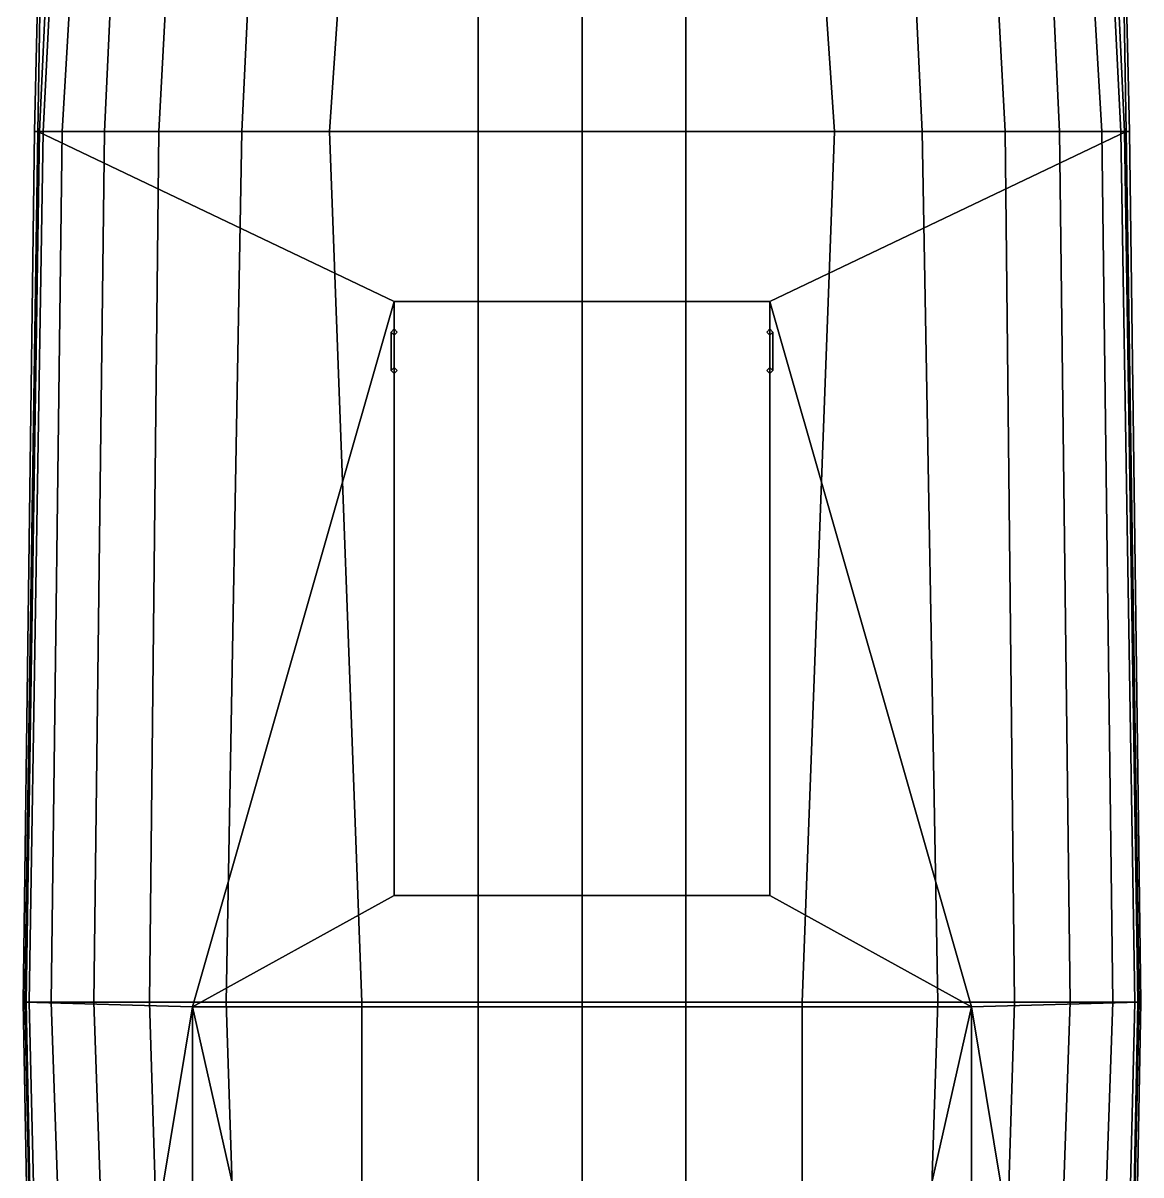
# Model space of a CAD drawing. Extents: x -9 to 9, y -98 to 98.
# Drawn here: x -9.14 to 9.14, y -11.67 to 7.16 of the extents above; entities that cross this region are included whole.
import ezdxf

# ---------------------------------------------------------------- set-up
doc = ezdxf.new("R2010")
doc.units = 0
doc.layers.get('0').update_dxf_attribs({"linetype": 'CONTINUOUS'})
doc.layers.add('SUPERSTRUCTURE', color=3, linetype='CONTINUOUS')

msp = doc.modelspace()

# ---------------------------------------------------------------- linework, layer by layer
for points in [[(-8.61, 20.15, 4.38), (-8.19, 20.15, -1.44), (-8.87, 5.39, -1.44), (-8.95, 5.39, 4.38)], [(-8.647, 20.15, 4.91), (-8.61, 20.15, 4.38), (-8.95, 5.39, 4.38), (-8.9, 5.39, 4.91)], [(-8.19, 20.15, -1.44), (-8.07, 20.15, -2.17), (-8.81, 5.39, -2.17), (-8.87, 5.39, -1.44)], [(-8.07, 20.15, -2.17), (-7.63, 20.15, -3.2), (-8.5, 5.39, -3.2), (-8.81, 5.39, -2.17)], [(-7.63, 20.15, -3.2), (-7.12, 20.15, -3.95), (-7.81, 5.39, -4.23), (-8.5, 5.39, -3.2)], [(-7.12, 20.15, -3.95), (-6.13, 20.15, -4.84), (-6.92, 5.39, -4.95), (-7.81, 5.39, -4.23)], [(-6.13, 20.15, -4.84), (-4.86, 20.15, -5.46), (-5.56, 5.39, -5.46), (-6.92, 5.39, -4.95)], [(-4.86, 20.15, -5.46), (-3.12, 20.15, -5.73), (-4.13, 5.39, -5.73), (-5.56, 5.39, -5.46)], [(-3.12, 20.15, -5.73), (-1.7, 20.15, -5.92), (-1.7, 5.39, -5.96), (-4.13, 5.39, -5.73)], [(0, 5.39, -5.97), (-1.7, 5.39, -5.96), (-1.7, 20.15, -5.92), (0, 20.15, -5.97)], [(0, 20.15, -5.97), (1.7, 20.15, -5.92), (1.7, 5.39, -5.96), (0, 5.39, -5.97)], [(4.13, 5.39, -5.73), (1.7, 5.39, -5.96), (1.7, 20.15, -5.92), (3.12, 20.15, -5.73)], [(5.56, 5.39, -5.46), (4.13, 5.39, -5.73), (3.12, 20.15, -5.73), (4.86, 20.15, -5.46)], [(6.92, 5.39, -4.95), (5.56, 5.39, -5.46), (4.86, 20.15, -5.46), (6.13, 20.15, -4.84)], [(7.81, 5.39, -4.23), (6.92, 5.39, -4.95), (6.13, 20.15, -4.84), (7.12, 20.15, -3.95)], [(8.5, 5.39, -3.2), (7.81, 5.39, -4.23), (7.12, 20.15, -3.95), (7.63, 20.15, -3.2)], [(8.81, 5.39, -2.17), (8.5, 5.39, -3.2), (7.63, 20.15, -3.2), (8.07, 20.15, -2.17)], [(8.87, 5.39, -1.44), (8.81, 5.39, -2.17), (8.07, 20.15, -2.17), (8.19, 20.15, -1.44)], [(8.95, 5.39, 4.38), (8.87, 5.39, -1.44), (8.19, 20.15, -1.44), (8.61, 20.15, 4.38)], [(8.9, 5.39, 4.91), (8.95, 5.39, 4.38), (8.61, 20.15, 4.38), (8.647, 20.15, 4.91)], [(-8.95, 5.39, 4.38), (-8.87, 5.39, -1.44), (-9.09, -8.84, -1.44), (-9.14, -8.84, 3.52)], [(-8.9, 5.39, 4.91), (-8.95, 5.39, 4.38), (-9.14, -8.84, 3.52), (-9.11, -8.84, 4.91)], [(-8.87, 5.39, -1.44), (-8.81, 5.39, -2.17), (-9.04, -8.84, -2.17), (-9.09, -8.84, -1.44)], [(-8.81, 5.39, -2.17), (-8.5, 5.39, -3.2), (-8.68, -8.84, -3.2), (-9.04, -8.84, -2.17)], [(-8.5, 5.39, -3.2), (-7.81, 5.39, -4.23), (-7.98, -8.84, -4.23), (-8.68, -8.84, -3.2)], [(-7.81, 5.39, -4.23), (-6.92, 5.39, -4.95), (-7.07, -8.84, -4.95), (-7.98, -8.84, -4.23)], [(-6.92, 5.39, -4.95), (-5.56, 5.39, -5.46), (-5.82, -8.84, -5.55), (-7.07, -8.84, -4.95)], [(-5.56, 5.39, -5.46), (-4.13, 5.39, -5.73), (-3.6, -8.84, -5.82), (-5.82, -8.84, -5.55)], [(-4.13, 5.39, -5.73), (-1.7, 5.39, -5.96), (-1.7, -8.84, -5.85), (-3.6, -8.84, -5.82)], [(0, -8.84, -5.97), (-1.7, -8.84, -5.85), (-1.7, 5.39, -5.96), (0, 5.39, -5.97)], [(0, 5.39, -5.97), (1.7, 5.39, -5.96), (1.7, -8.84, -5.85), (0, -8.84, -5.97)], [(3.6, -8.84, -5.82), (1.7, -8.84, -5.85), (1.7, 5.39, -5.96), (4.13, 5.39, -5.73)], [(5.82, -8.84, -5.55), (3.6, -8.84, -5.82), (4.13, 5.39, -5.73), (5.56, 5.39, -5.46)], [(7.07, -8.84, -4.95), (5.82, -8.84, -5.55), (5.56, 5.39, -5.46), (6.92, 5.39, -4.95)], [(7.98, -8.84, -4.23), (7.07, -8.84, -4.95), (6.92, 5.39, -4.95), (7.81, 5.39, -4.23)], [(8.68, -8.84, -3.2), (7.98, -8.84, -4.23), (7.81, 5.39, -4.23), (8.5, 5.39, -3.2)], [(9.04, -8.84, -2.17), (8.68, -8.84, -3.2), (8.5, 5.39, -3.2), (8.81, 5.39, -2.17)], [(9.09, -8.84, -1.44), (9.04, -8.84, -2.17), (8.81, 5.39, -2.17), (8.87, 5.39, -1.44)], [(9.14, -8.84, 3.52), (9.09, -8.84, -1.44), (8.87, 5.39, -1.44), (8.95, 5.39, 4.38)], [(9.11, -8.84, 4.91), (9.14, -8.84, 3.52), (8.95, 5.39, 4.38), (8.9, 5.39, 4.91)], [(-9.14, -8.84, 3.52), (-9.09, -8.84, -1.44), (-8.8, -23.54, -0.89), (-8.87, -23.54, 3.52)], [(-9.11, -8.84, 4.91), (-9.14, -8.84, 3.52), (-8.87, -23.54, 3.52), (-8.79, -23.54, 4.91)], [(-9.09, -8.84, -1.44), (-9.04, -8.84, -2.17), (-8.69, -23.54, -1.82), (-8.8, -23.54, -0.89)], [(-9.04, -8.84, -2.17), (-8.68, -8.84, -3.2), (-8.17, -23.54, -3.2), (-8.69, -23.54, -1.82)], [(-8.68, -8.84, -3.2), (-7.98, -8.84, -4.23), (-7.47, -23.54, -4.05), (-8.17, -23.54, -3.2)], [(-7.98, -8.84, -4.23), (-7.07, -8.84, -4.95), (-6.62, -23.54, -4.65), (-7.47, -23.54, -4.05)], [(-7.07, -8.84, -4.95), (-5.82, -8.84, -5.55), (-5.34, -23.54, -5.18), (-6.62, -23.54, -4.65)], [(-5.82, -8.84, -5.55), (-3.6, -8.84, -5.82), (-3.6, -23.54, -5.5), (-5.34, -23.54, -5.18)], [(-3.6, -8.84, -5.82), (-1.7, -8.84, -5.85), (-1.7, -23.54, -5.74), (-3.6, -23.54, -5.5)], [(0, -23.54, -5.97), (-1.7, -23.54, -5.74), (-1.7, -8.84, -5.85), (0, -8.84, -5.97)], [(0, -8.84, -5.97), (1.7, -8.84, -5.85), (1.7, -23.54, -5.74), (0, -23.54, -5.97)], [(3.6, -23.54, -5.5), (1.7, -23.54, -5.74), (1.7, -8.84, -5.85), (3.6, -8.84, -5.82)], [(5.34, -23.54, -5.18), (3.6, -23.54, -5.5), (3.6, -8.84, -5.82), (5.82, -8.84, -5.55)], [(6.62, -23.54, -4.65), (5.34, -23.54, -5.18), (5.82, -8.84, -5.55), (7.07, -8.84, -4.95)], [(7.47, -23.54, -4.05), (6.62, -23.54, -4.65), (7.07, -8.84, -4.95), (7.98, -8.84, -4.23)], [(8.17, -23.54, -3.2), (7.47, -23.54, -4.05), (7.98, -8.84, -4.23), (8.68, -8.84, -3.2)], [(8.69, -23.54, -1.82), (8.17, -23.54, -3.2), (8.68, -8.84, -3.2), (9.04, -8.84, -2.17)], [(8.8, -23.54, -0.89), (8.69, -23.54, -1.82), (9.04, -8.84, -2.17), (9.09, -8.84, -1.44)], [(8.79, -23.54, 4.91), (8.87, -23.54, 3.52), (9.14, -8.84, 3.52), (9.11, -8.84, 4.91)], [(8.87, -23.54, 3.52), (8.8, -23.54, -0.89), (9.09, -8.84, -1.44), (9.14, -8.84, 3.52)]]:
    msp.add_3dface(points)
at = {"layer": 'SUPERSTRUCTURE'}
for points in [[(8.839, 8.93, 4.91), (-8.839, 8.93, 4.91), (-8.9, 5.39, 4.91), (8.9, 5.39, 4.91)], [(-3.07, 2.61, 4.91), (-8.9, 5.39, 4.91), (-9.11, -8.84, 4.91), (-6.37, -8.92, 4.91)], [(8.9, 5.39, 4.91), (-8.9, 5.39, 4.91), (-3.07, 2.61, 4.91), (3.07, 2.61, 4.91)], [(6.37, -8.92, 4.91), (9.11, -8.84, 4.91), (8.9, 5.39, 4.91), (3.07, 2.61, 4.91)], [(-3.07, -7.1, 4.91), (-3.07, 2.61, 4.91), (-3.07, 2.61, 4.91), (-6.37, -8.92, 4.91)], [(-3.07, 2.61, 7.26), (-3.07, 2.61, 4.91), (-3.07, -7.1, 4.91), (-3.07, -7.1, 7.26)], [(3.07, 2.61, 7.26), (3.07, 2.61, 4.91), (-3.07, 2.61, 4.91), (-3.07, 2.61, 7.26)], [(3.07, -7.1, 7.26), (3.07, 2.61, 7.26), (-3.07, 2.61, 7.26), (-3.07, -7.1, 7.26)], [(3.07, -7.1, 4.91), (3.07, 2.61, 4.91), (3.07, 2.61, 7.26), (3.07, -7.1, 7.26)], [(3.07, -7.1, 4.91), (6.37, -8.92, 4.91), (3.07, 2.61, 4.91), (3.07, -7.1, 4.91)], [(-3.07, 2.16, 4.91), (-3.12, 2.11, 4.91), (-3.12, 2.11, 8.4), (-3.07, 2.16, 8.4)], [(-3.07, 2.16, 8.4), (-3.12, 2.11, 8.4), (-3.07, 2.06, 8.4), (-3.02, 2.11, 8.4)], [(-3.12, 1.48, 7.05), (-3.07, 1.53, 7.1), (-3.07, 2.06, 7.1), (-3.12, 2.11, 7.05)], [(-3.07, 1.53, 7), (-3.12, 1.48, 7.05), (-3.12, 2.11, 7.05), (-3.07, 2.06, 7)], [(-3.12, 1.48, 6.77), (-3.07, 1.53, 6.82), (-3.07, 2.06, 6.82), (-3.12, 2.11, 6.77)], [(-3.07, 1.53, 6.72), (-3.12, 1.48, 6.77), (-3.12, 2.11, 6.77), (-3.07, 2.06, 6.72)], [(-3.12, 2.11, 4.91), (-3.07, 2.06, 4.91), (-3.07, 2.06, 8.4), (-3.12, 2.11, 8.4)], [(-3.12, 1.48, 6.47), (-3.07, 1.53, 6.52), (-3.07, 2.06, 6.52), (-3.12, 2.11, 6.47)], [(-3.07, 1.53, 6.42), (-3.12, 1.48, 6.47), (-3.12, 2.11, 6.47), (-3.07, 2.06, 6.42)], [(-3.12, 1.48, 6.19), (-3.07, 1.53, 6.24), (-3.07, 2.06, 6.24), (-3.12, 2.11, 6.19)], [(-3.07, 1.53, 6.14), (-3.12, 1.48, 6.19), (-3.12, 2.11, 6.19), (-3.07, 2.06, 6.14)], [(-3.07, 1.53, 4.98), (-3.12, 1.48, 5.03), (-3.12, 2.11, 5.03), (-3.07, 2.06, 4.98)], [(-3.12, 1.48, 5.03), (-3.07, 1.53, 5.08), (-3.07, 2.06, 5.08), (-3.12, 2.11, 5.03)], [(-3.07, 1.53, 5.26), (-3.12, 1.48, 5.31), (-3.12, 2.11, 5.31), (-3.07, 2.06, 5.26)], [(-3.12, 1.48, 5.31), (-3.07, 1.53, 5.36), (-3.07, 2.06, 5.36), (-3.12, 2.11, 5.31)], [(-3.12, 1.48, 5.89), (-3.07, 1.53, 5.94), (-3.07, 2.06, 5.94), (-3.12, 2.11, 5.89)], [(-3.07, 1.53, 5.84), (-3.12, 1.48, 5.89), (-3.12, 2.11, 5.89), (-3.07, 2.06, 5.84)], [(-3.12, 1.48, 5.61), (-3.07, 1.53, 5.66), (-3.07, 2.06, 5.66), (-3.12, 2.11, 5.61)], [(-3.07, 1.53, 5.56), (-3.12, 1.48, 5.61), (-3.12, 2.11, 5.61), (-3.07, 2.06, 5.56)], [(-3.02, 2.11, 7.26), (-3.07, 2.16, 7.26), (-3.07, 2.16, 8.4), (-3.02, 2.11, 8.4)], [(-3.07, 2.06, 7.26), (-3.02, 2.11, 7.26), (-3.02, 2.11, 8.4), (-3.07, 2.06, 8.4)], [(3.07, 2.06, 8.4), (3.12, 2.11, 8.4), (3.07, 2.16, 8.4), (3.02, 2.11, 8.4)], [(3.07, 2.16, 7.26), (3.02, 2.11, 7.26), (3.02, 2.11, 8.4), (3.07, 2.16, 8.4)], [(3.02, 2.11, 7.26), (3.07, 2.06, 7.26), (3.07, 2.06, 8.4), (3.02, 2.11, 8.4)], [(3.12, 2.11, 4.91), (3.07, 2.16, 4.91), (3.07, 2.16, 8.4), (3.12, 2.11, 8.4)], [(3.12, 2.11, 7.05), (3.07, 2.06, 7.1), (3.07, 1.53, 7.1), (3.12, 1.48, 7.05)], [(3.07, 2.06, 7), (3.12, 2.11, 7.05), (3.12, 1.48, 7.05), (3.07, 1.53, 7)], [(3.12, 2.11, 6.77), (3.07, 2.06, 6.82), (3.07, 1.53, 6.82), (3.12, 1.48, 6.77)], [(3.07, 2.06, 6.72), (3.12, 2.11, 6.77), (3.12, 1.48, 6.77), (3.07, 1.53, 6.72)], [(3.07, 2.06, 4.91), (3.12, 2.11, 4.91), (3.12, 2.11, 8.4), (3.07, 2.06, 8.4)], [(3.12, 2.11, 6.47), (3.07, 2.06, 6.52), (3.07, 1.53, 6.52), (3.12, 1.48, 6.47)], [(3.07, 2.06, 6.42), (3.12, 2.11, 6.47), (3.12, 1.48, 6.47), (3.07, 1.53, 6.42)], [(3.12, 2.11, 6.19), (3.07, 2.06, 6.24), (3.07, 1.53, 6.24), (3.12, 1.48, 6.19)], [(3.07, 2.06, 6.14), (3.12, 2.11, 6.19), (3.12, 1.48, 6.19), (3.07, 1.53, 6.14)], [(3.07, 2.06, 4.98), (3.12, 2.11, 5.03), (3.12, 1.48, 5.03), (3.07, 1.53, 4.98)], [(3.12, 2.11, 5.03), (3.07, 2.06, 5.08), (3.07, 1.53, 5.08), (3.12, 1.48, 5.03)], [(3.07, 2.06, 5.26), (3.12, 2.11, 5.31), (3.12, 1.48, 5.31), (3.07, 1.53, 5.26)], [(3.12, 2.11, 5.31), (3.07, 2.06, 5.36), (3.07, 1.53, 5.36), (3.12, 1.48, 5.31)], [(3.12, 2.11, 5.89), (3.07, 2.06, 5.94), (3.07, 1.53, 5.94), (3.12, 1.48, 5.89)], [(3.07, 2.06, 5.84), (3.12, 2.11, 5.89), (3.12, 1.48, 5.89), (3.07, 1.53, 5.84)], [(3.12, 2.11, 5.61), (3.07, 2.06, 5.66), (3.07, 1.53, 5.66), (3.12, 1.48, 5.61)], [(3.07, 2.06, 5.56), (3.12, 2.11, 5.61), (3.12, 1.48, 5.61), (3.07, 1.53, 5.56)], [(-3.07, 1.53, 4.91), (-3.12, 1.48, 4.91), (-3.12, 1.48, 8.4), (-3.07, 1.53, 8.4)], [(-3.07, 1.53, 8.4), (-3.12, 1.48, 8.4), (-3.07, 1.43, 8.4), (-3.02, 1.48, 8.4)], [(-3.02, 1.48, 7.26), (-3.07, 1.53, 7.26), (-3.07, 1.53, 8.4), (-3.02, 1.48, 8.4)], [(3.07, 1.43, 8.4), (3.12, 1.48, 8.4), (3.07, 1.53, 8.4), (3.02, 1.48, 8.4)], [(3.07, 1.53, 7.26), (3.02, 1.48, 7.26), (3.02, 1.48, 8.4), (3.07, 1.53, 8.4)], [(3.12, 1.48, 4.91), (3.07, 1.53, 4.91), (3.07, 1.53, 8.4), (3.12, 1.48, 8.4)], [(-3.12, 1.48, 4.91), (-3.07, 1.43, 4.91), (-3.07, 1.43, 8.4), (-3.12, 1.48, 8.4)], [(-3.07, 1.43, 7.26), (-3.02, 1.48, 7.26), (-3.02, 1.48, 8.4), (-3.07, 1.43, 8.4)], [(3.02, 1.48, 7.26), (3.07, 1.43, 7.26), (3.07, 1.43, 8.4), (3.02, 1.48, 8.4)], [(3.07, 1.43, 4.91), (3.12, 1.48, 4.91), (3.12, 1.48, 8.4), (3.07, 1.43, 8.4)], [(-3.07, -7.1, 7.26), (-3.07, -7.1, 4.91), (-6.37, -8.92, 4.91), (-6.37, -8.92, 7.26)], [(6.37, -8.92, 7.26), (3.07, -7.1, 7.26), (-3.07, -7.1, 7.26), (-6.37, -8.92, 7.26)], [(6.37, -8.92, 4.91), (3.07, -7.1, 4.91), (3.07, -7.1, 7.26), (6.37, -8.92, 7.26)], [(-8.79, -23.54, 4.91), (-6.37, -8.92, 4.91), (-6.37, -8.92, 4.91), (-9.11, -8.84, 4.91)], [(6.37, -8.92, 4.91), (8.79, -23.54, 4.91), (9.11, -8.84, 4.91), (6.37, -8.92, 4.91)], [(-8.63, -38.17, 4.91), (-6.37, -39.81, 4.91), (-6.37, -8.92, 4.91), (-8.79, -23.54, 4.91)], [(-6.37, -8.92, 7.26), (-3.51, -21.59, 7.26), (3.51, -21.59, 7.26), (6.37, -8.92, 7.26)], [(-6.37, -8.92, 4.91), (-6.37, -15.01, 4.91), (-6.37, -15.01, 7.26), (-6.37, -8.92, 7.26)], [(-3.51, -21.59, 7.26), (-6.37, -8.92, 7.26), (-6.37, -39.81, 7.26), (-3.51, -37.47, 7.26)], [(6.37, -39.81, 7.26), (6.37, -8.92, 7.26), (3.51, -21.59, 7.26), (3.51, -37.47, 7.26)], [(6.37, -39.81, 4.91), (8.63, -38.17, 4.91), (8.79, -23.54, 4.91), (6.37, -8.92, 4.91)], [(6.37, -15.01, 7.26), (6.37, -15.01, 4.91), (6.37, -8.92, 4.91), (6.37, -8.92, 7.26)]]:
    msp.add_3dface(points, dxfattribs=at)

doc.saveas('drawing.dxf')
